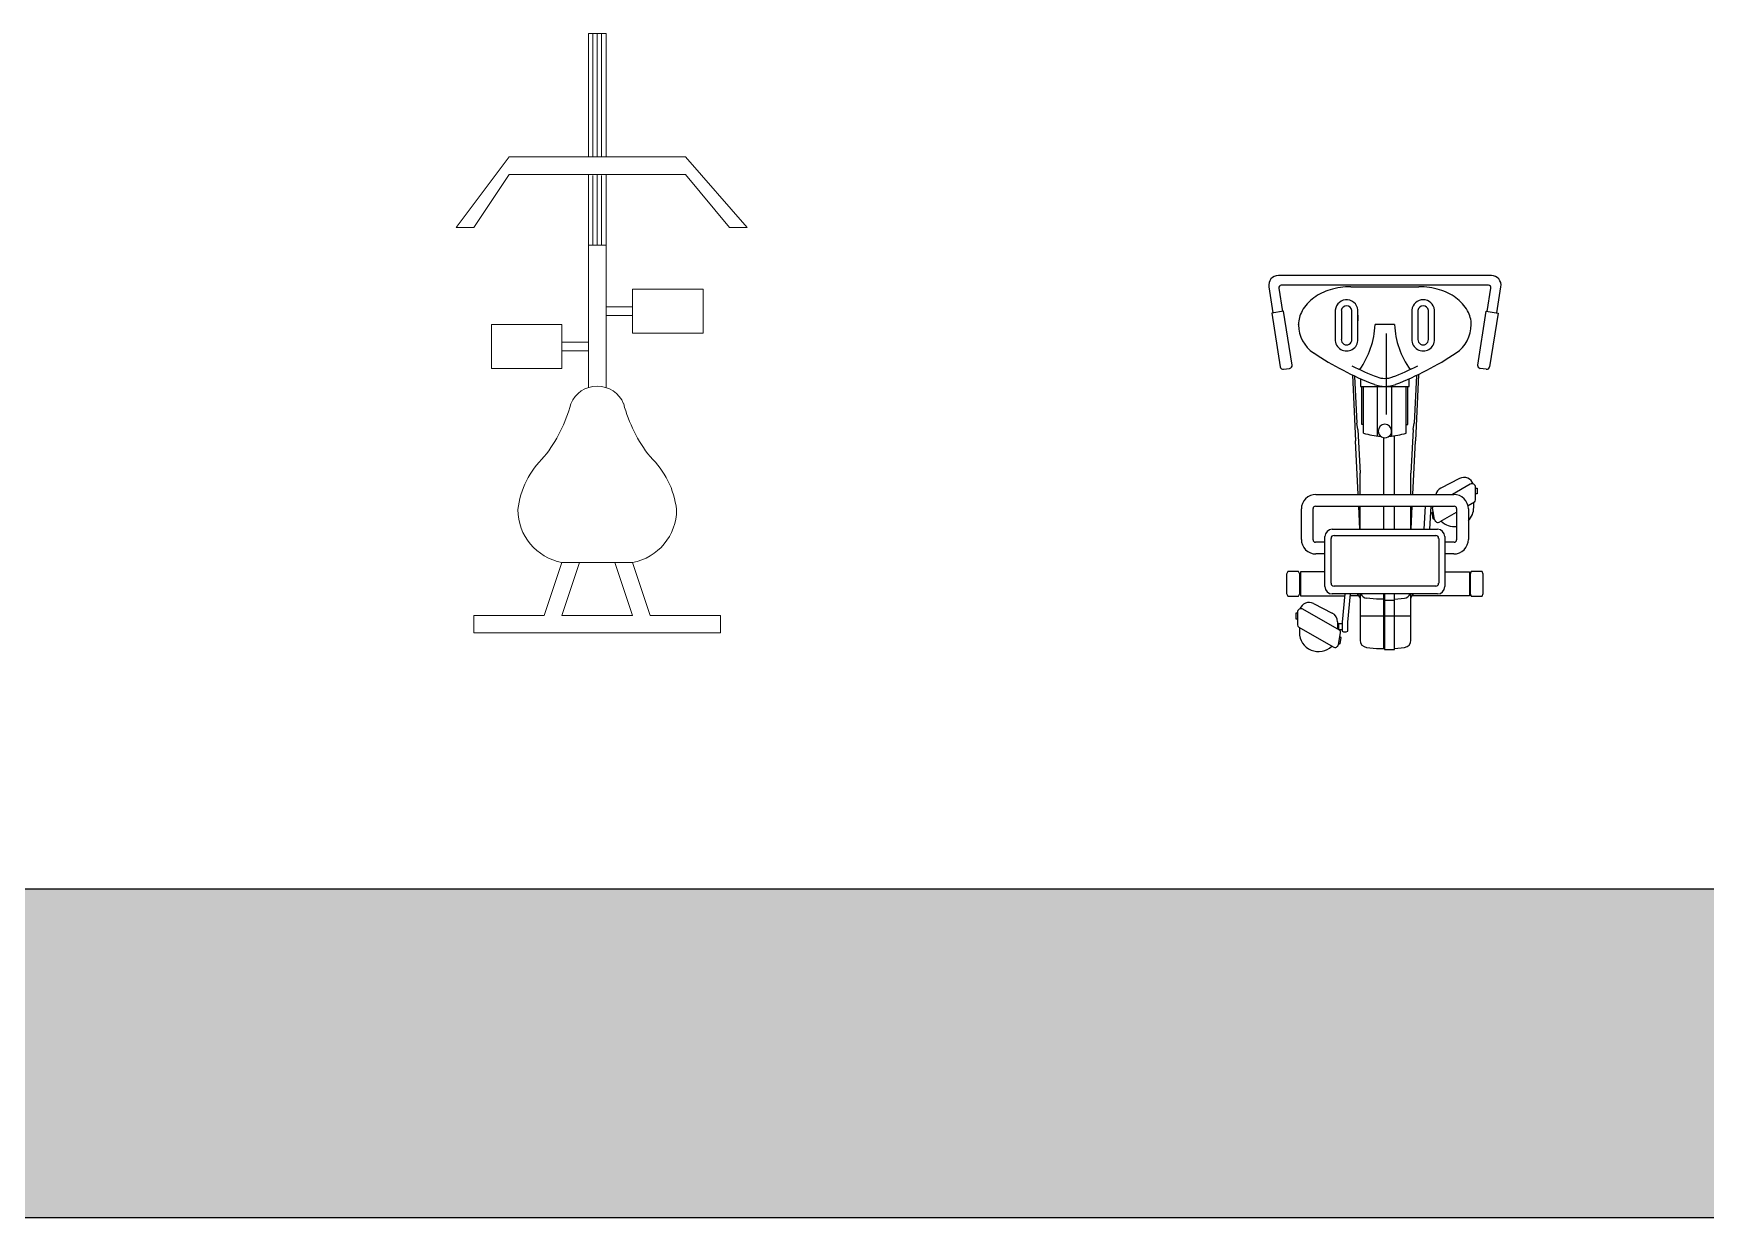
# Model space of a CAD drawing. Header units: millimetres. Extents: x 24547 to 62889, y 34568 to 56011.
# Drawn here: x 34764 to 38618, y 34568 to 37297 of the extents above; entities that cross this region are included whole.
import ezdxf

# ---------------------------------------------------------------- set-up
doc = ezdxf.new("R2010")
doc.units = ezdxf.units.MM
doc.layers.add('www.cad-blocks.net', color=7, linetype='Continuous')

# ---------------------------------------------------------------- blocks, each defined once
blk = doc.blocks.new('A$C60207D80')
at = {"linetype": 'Continuous', "lineweight": 9}
for p, q in [((381, 1371.6), (381, 1727.2)), ((381, 1727.2), (431.8, 1727.2)), ((393.7, 1727.2), (393.7, 1371.2)), ((406.4, 1371.6), (406.4, 1727.2)), ((419.1, 1727.2), (419.1, 1371.2)), ((431.8, 1727.2), (431.8, 1371.6)), ((152.4, 1371.6), (0, 1168.4)), ((381, 1371.6), (152.4, 1371.6)), ((660.4, 1371.6), (381, 1371.6)), ((838.2, 1168.4), (660.4, 1371.6)), ((50.8, 1168.4), (152.4, 1320.8)), ((152.4, 1320.8), (660.4, 1320.8)), ((381, 1117.6), (381, 1320.8)), ((393.7, 1317.7), (393.7, 1117.6)), ((406.4, 1117.6), (406.4, 1320.8)), ((419.1, 1317.7), (419.1, 1117.6)), ((431.8, 1320.8), (431.8, 1117.6)), ((660.4, 1320.8), (787.4, 1168.4)), ((0, 1168.4), (50.8, 1168.4)), ((787.4, 1168.4), (838.2, 1168.4)), ((381, 708), (381, 1117.6)), ((381, 1117.6), (431.8, 1117.6)), ((431.8, 1117.6), (431.8, 708)), ((508, 990.6), (711.2, 990.6)), ((508, 939.8), (508, 990.6)), ((711.2, 990.6), (711.2, 863.6)), ((431.8, 939.8), (508, 939.8)), ((508, 939.8), (508, 863.6)), ((101.6, 762), (101.6, 889)), ((304.8, 889), (101.6, 889)), ((304.8, 838.2), (304.8, 889)), ((431.8, 914.4), (508, 914.4)), ((304.8, 838.2), (381, 838.2)), ((304.8, 812.8), (304.8, 838.2)), ((508, 863.6), (711.2, 863.6)), ((304.8, 812.8), (304.8, 762)), ((381, 812.8), (304.8, 812.8)), ((304.8, 762), (101.6, 762)), ((304.8, 203.2), (254, 50.8)), ((304.8, 50.8), (355.6, 203.2)), ((304.8, 203.2), (508, 203.2)), ((457.2, 203.2), (508, 50.8)), ((508, 203.2), (558.8, 50.8)), ((50.8, 50.8), (50.8, 0)), ((177.8, 50.8), (50.8, 50.8)), ((254, 50.8), (177.8, 50.8)), ((508, 50.8), (304.8, 50.8)), ((762, 50.8), (558.8, 50.8)), ((762, 0), (762, 50.8)), ((50.8, 0), (762, 0))]:
    blk.add_line(p, q, dxfattribs=at)
for centre, radius, start, end in [((406.4, 628.6), 82.5, 22.6199, 157.3801), ((-72.1, 766.3), 416, 321.6175, 345.2525), ((884.9, 766.3), 416, 194.7476, 218.3825), ((427.7, 325.9), 251.6, 133.6443, 173.2256), ((385.1, 325.9), 251.6, 6.7745, 46.3556), ((332.7, 355.6), 154.9, 179.9906, 259.6205), ((480.1, 355.6), 154.9, 280.3795, 0.0094)]:
    blk.add_arc(centre, radius, start, end, dxfattribs=at)
blk = doc.blocks.new('A$C170C001D')
for p, q in [((0.9, 513.1), (0.9, 22.2)), ((23.4, 506.5), (23.4, 28.7)), ((87, 525.8), (26.8, 535.2)), ((83.5, 503.6), (29.8, 512.1)), ((83.1, 501), (87.4, 528.4)), ((207.1, 481.5), (83.1, 501)), ((87.4, 528.4), (211.4, 508.8)), ((217, 501.2), (214.8, 487.1)), ((481.8, 464.1), (505.2, 423.5)), ((518.1, 476.7), (489.1, 476.7)), ((491.2, 476.7), (491.2, 480.3)), ((491.2, 480.3), (503.8, 480.3)), ((503.8, 480.3), (503.8, 476.7)), ((523, 473.9), (531.5, 459.3)), ((535.4, 472.5), (523.8, 472.5)), ((689, 494.3), (683.1, 491.5)), ((683.1, 491.5), (683.1, 466.8)), ((683.1, 466.8), (689, 464)), ((684.1, 462.6), (738.7, 462.6)), ((684.1, 405.8), (684.1, 462.6)), ((733.8, 494.3), (689, 494.3)), ((689, 464), (733.8, 464)), ((739.6, 491.5), (733.8, 494.3)), ((733.8, 464), (739.6, 466.8)), ((738.7, 462.6), (738.7, 330.8)), ((739.6, 466.8), (739.6, 491.5)), ((468.6, 439.9), (490.8, 396.4)), ((505.2, 108.8), (505.2, 426.4)), ((532.4, 107.9), (532.4, 427.3)), ((538, 432.9), (609.9, 432.9)), ((538.9, 460), (609, 460)), ((547.1, 432.2), (568.8, 394.5)), ((615.5, 427.3), (615.5, 405.8)), ((642.6, 426.4), (642.6, 405.8)), ((585.8, 146.3), (585.8, 388.9)), ((602.6, 405.8), (717.9, 405.8)), ((606.7, 391.6), (710, 391.6)), ((734.8, 388.9), (734.8, 146.3)), ((147.8, 382), (80.5, 382)), ((148, 368), (81.3, 368)), ((585.8, 371), (532.4, 374)), ((585.8, 357.8), (532.4, 361)), ((563, 382.1), (536.1, 377.3)), ((547.9, 376), (560.5, 378.2)), ((600, 150.4), (600, 384.8)), ((716.7, 384.8), (716.7, 150.4)), ((26.7, 189.1), (26.7, 346.1)), ((80.5, 329.8), (147.8, 329.8)), ((81.3, 343.9), (148, 343.9)), ((228.8, 345.4), (382.1, 338.2)), ((231.2, 340.3), (341.5, 335.1)), ((257, 323.7), (238.8, 323.7)), ((257, 211.6), (257, 323.7)), ((344.3, 320.3), (257, 320.3)), ((364.1, 316.7), (257, 316.7)), ((355.8, 333.1), (341.5, 335.1)), ((344.3, 316.7), (344.3, 320.3)), ((355.8, 333.1), (456.7, 327.7)), ((505.2, 332.1), (382.1, 338.2)), ((505.2, 327.7), (456.7, 327.7)), ((585.8, 328.2), (532.4, 330.8)), ((585.8, 327.7), (532.4, 327.7)), ((742.5, 328.2), (734.8, 333.6)), ((841.2, 327.7), (734.8, 327.7)), ((740.9, 327.7), (734.8, 327.7)), ((746.9, 289.6), (744.4, 312.6)), ((785.7, 327.7), (785.7, 210.4)), ((860.4, 289.6), (857.9, 312.6)), ((114.1, 290), (114.1, 245.2)), ((134.4, 270.6), (321.3, 270.6)), ((370.6, 283.8), (257, 283.8)), ((505.2, 289.6), (370, 289.6)), ((585.8, 289.6), (532.4, 289.6)), ((585.8, 289.6), (532.4, 289.6)), ((863.1, 289.6), (734.8, 289.6)), ((749.6, 289.6), (749.6, 267.1)), ((863.1, 267.1), (863.1, 289.6)), ((370.5, 250.6), (257, 250.6)), ((505.2, 265.3), (374.6, 265.3)), ((585.8, 265.3), (532.4, 265.3)), ((734.8, 267.1), (863.1, 267.1)), ((860.4, 265.3), (734.8, 265.3)), ((746.9, 248.6), (744.4, 225.5)), ((746.9, 265.3), (746.9, 248.6)), ((857.9, 225.5), (860.4, 248.6)), ((860.4, 248.6), (860.4, 265.3)), ((147.8, 205.4), (80.5, 205.4)), ((92.6, 205.6), (105.6, 205.6)), ((230.2, 192.8), (382.1, 199.9)), ((232.6, 197.9), (341.5, 203)), ((238.8, 211.6), (257, 211.6)), ((364.1, 218.6), (257, 218.6)), ((344.3, 214.9), (257, 214.9)), ((355.8, 205.1), (341.5, 203)), ((344.3, 218.6), (344.3, 214.9)), ((355.8, 205.1), (456.7, 210.4)), ((505.2, 206), (382.1, 199.9)), ((505.2, 210.4), (456.7, 210.4)), ((585.8, 210.4), (532.4, 210.4)), ((585.8, 210), (532.4, 207.3)), ((585.8, 210.4), (545.7, 210.4)), ((734.8, 210.4), (841.2, 210.4)), ((740.9, 210.4), (734.8, 210.4)), ((742.5, 209.9), (734.8, 204.6)), ((738.7, 207.3), (738.7, 188)), ((148, 191.4), (81.3, 191.4)), ((81.3, 167.3), (148, 167.3)), ((799.7, 182), (734.8, 188.4)), ((734.8, 175.6), (799.7, 169)), ((738.7, 72.8), (738.7, 175.2)), ((818.4, 162.9), (769.9, 78.8)), ((798.8, 158.7), (816, 158.7)), ((820.8, 182), (799.7, 182)), ((799.7, 169), (820.8, 169)), ((801.1, 158.7), (803.6, 161.2)), ((803.6, 169), (803.6, 161.2)), ((817, 161.2), (803.6, 161.2)), ((817, 161.2), (817, 169)), ((817, 161.2), (817.3, 160.9)), ((851.1, 160.8), (824.2, 165.6)), ((848.6, 164.7), (836, 166.9)), ((80.5, 153.3), (147.8, 153.3)), ((717.9, 129.5), (602.6, 129.5)), ((710, 143.7), (606.7, 143.7)), ((615.5, 129.5), (615.5, 107.9)), ((642.6, 129.5), (642.6, 108.8)), ((684.1, 129.5), (684.1, 72.8)), ((756.7, 103), (778.9, 146.5)), ((811.1, 69), (856.9, 148.4)), ((609.9, 102.3), (538, 102.3)), ((207.1, 53.8), (83.1, 34.2)), ((114.4, 68.6), (113.8, 68.6)), ((217, 34.1), (214.8, 48.2)), ((609, 75.2), (538.9, 75.2)), ((689, 71.4), (683.1, 68.6)), ((683.1, 68.6), (683.1, 44)), ((683.1, 44), (689, 41.2)), ((684.1, 72.8), (738.7, 72.8)), ((733.8, 71.4), (689, 71.4)), ((689, 41.2), (733.8, 41.2)), ((739.6, 68.6), (733.8, 71.4)), ((733.8, 41.2), (739.6, 44)), ((739.6, 44), (739.6, 68.6)), ((777.1, 66.2), (806.2, 66.2)), ((779.3, 66.2), (779.3, 62.6)), ((779.3, 62.6), (791.9, 62.6)), ((791.9, 62.6), (791.9, 66.2)), ((811.9, 70.5), (823.5, 70.5)), ((26.8, 0), (87, 9.5)), ((29.8, 23.2), (83.5, 31.6)), ((83.1, 34.2), (87.4, 6.9)), ((87.4, 6.9), (211.4, 26.4))]:
    blk.add_line(p, q)
for centre, radius, start, end in [((23.4, 513.1), 22.4, 81.0514, 180.0041), ((29, 506.5), 5.61, 81.0408, 180.0206), ((210.4, 502.2), 6.73, 351.0585, 81.0503), ((114.1, 402.3), 64.4, 90.0061, 119.7139), ((114.1, 388.2), 78.5, 33.734, 90.0038), ((208.2, 488.1), 6.73, 261.0472, 351.0543), ((488.6, 450.1), 22.4, 109.3796, 207.0007), ((489.1, 468.3), 8.4, 89.9994, 210), ((518.1, 471.1), 5.6, 30.0001, 89.9999), ((535.4, 428.3), 44.1, 45.9423, 89.9997), ((153.8, 357.6), 125.5, 144.036, 163.275), ((129.6, 375.2), 95.5, 119.7275, 144.0251), ((-411.4, 36.4), 710.8, 21.1265, 33.795), ((538.9, 426.4), 33.6, 89.999, 180.0019), ((538, 427.3), 5.61, 90.0259, 179.9791), ((535.4, 428.3), 44.1, 315.8265, 5.9528), ((609, 426.4), 33.6, 359.9981, 90.001), ((609.9, 427.3), 5.61, 0.0209, 89.9741), ((192.2, 346.1), 165.5, 163.2701, 180.0026), ((510.7, 406.6), 22.4, 207.0018, 255.7066), ((561.5, 390.3), 8.4, 280.0019, 29.9988), ((602.6, 388.9), 16.8, 90.0026, 179.9934), ((606.7, 384.8), 6.73, 89.9995, 180.0012), ((710, 384.8), 6.73, 359.9988, 90.0005), ((717.9, 388.9), 16.8, 0.0066, 89.9974), ((83, 355.9), 26.2, 95.6233, 264.3767), ((83, 355.9), 12.2, 98.2509, 261.7491), ((148.6, 355.9), 26.1, 268.1011, 91.8989), ((148.6, 355.9), 12.1, 267.2069, 92.7931), ((535.2, 382.9), 5.6, 239.8168, 279.9972), ((547.6, 377.7), 1.68, 100.0009, 279.9972), ((560.2, 379.9), 1.68, 280.0009, 99.9972), ((105.3, 483.7), 193.9, 272.6037, 305.3947), ((-417.4, 33.2), 699.1, 21.1289, 26.3293), ((201.3, 267.6), 170.1, 3.3734, 16.7733), ((727.7, 310.9), 16.8, 6.0001, 65.2435), ((744.1, 330.5), 2.8, 235.2914, 269.9943), ((841.2, 310.9), 16.8, 5.9944, 90.0052), ((189.2, 267.6), 48.8, 359.9992, 21.7666), ((189.3, 267.6), 67.2, 359.9896, 21.7811), ((359.3, 267.6), 15.5, 90, 270), ((359.3, 267.6), 15.5, 270, 90), ((105.3, 51.5), 193.9, 54.6053, 87.3963), ((-411.4, 498.9), 710.8, 326.205, 338.8735), ((-417.4, 502), 699.1, 333.6602, 338.8713), ((189.2, 267.6), 48.8, 338.2334, 0.0008), ((189.3, 267.6), 67.2, 338.2189, 0.0104), ((201.3, 267.6), 170.1, 343.2267, 356.6266), ((83, 179.3), 26.2, 84.3773, 264.3772), ((148.6, 179.3), 26.1, 268.1011, 91.8989), ((727.7, 227.3), 16.8, 294.756, 354.0008), ((744.1, 207.6), 2.8, 90.0057, 124.7086), ((841.2, 227.3), 16.8, 269.995, 354.0056), ((192.2, 189.1), 165.5, 179.9974, 196.7299), ((83, 179.3), 12.2, 98.2509, 261.7491), ((148.6, 179.3), 12.1, 267.2069, 92.7931), ((798.8, 136.3), 22.4, 90.0007, 152.9978), ((823.2, 160.1), 5.6, 79.9869, 150.0103), ((806.4, 175.5), 15.8, 335.7899, 24.2101), ((835.7, 165.2), 1.68, 80.0028, 259.9991), ((848.3, 163), 1.68, 260.0028, 79.9991), ((849.6, 152.6), 8.4, 330.0007, 79.9989), ((0, 142.7), 16.6, 269.9754, 273.1868), ((153.8, 177.6), 125.5, 196.725, 215.964), ((602.6, 146.3), 16.8, 180.0066, 269.9974), ((606.7, 150.4), 6.73, 179.9988, 270.0005), ((710, 150.4), 6.73, 269.9995, 0.0012), ((717.9, 146.3), 16.8, 270.0026, 359.9934), ((823.5, 114.6), 44.1, 269.9994, 44.1734), ((129.6, 160), 95.5, 215.9749, 240.2725), ((114.1, 147.1), 78.5, 270.2461, 326.2603), ((538.9, 108.8), 33.6, 179.9981, 270.001), ((538, 107.9), 5.61, 180.0209, 269.9741), ((609, 108.8), 33.6, 269.999, 0.0019), ((609.9, 107.9), 5.61, 270.0259, 359.9791), ((776.7, 92.9), 22.4, 152.9997, 250.6198), ((777.1, 74.6), 8.4, 150.002, 269.9987), ((114.1, 132.9), 64.3, 240.2649, 269.7426), ((208.2, 47.1), 6.73, 8.9457, 98.9528), ((806.2, 71.8), 5.6, 269.9903, 330.01), ((23.4, 22.2), 22.4, 179.9959, 278.9486), ((29, 28.7), 5.61, 179.9794, 278.9592), ((210.4, 33), 6.73, 278.9497, 8.9415)]:
    blk.add_arc(centre, radius, start, end)
blk = doc.blocks.new('FORMAT')
at = {"layer": 'www.cad-blocks.net', "true_color": 0x546d8e}
h = blk.add_hatch(color=155, dxfattribs=at)
h.set_gradient(color1=(68, 68, 68), color2=(84, 109, 142), tint=1)
h.paths.add_polyline_path([(28248.9, 35325.8), (28248.9, 34567.8), (62888.5, 34567.8), (62888.5, 35325.8)])
at = {"layer": 'www.cad-blocks.net', "color": 155, "true_color": 0x546d8e}
for p, q in [((28248.9, 35325.8), (62888.5, 35325.8)), ((28248.9, 35325.8), (62888.5, 35325.8)), ((28248.9, 34567.8), (62888.5, 34567.8))]:
    blk.add_line(p, q, dxfattribs=at)

msp = doc.modelspace()

# ---------------------------------------------------------------- block references
msp.add_blockref('FORMAT', (0, 0))
at = {"xscale": 0.8, "yscale": 0.8, "zscale": 0.8}
msp.add_blockref('A$C60207D80', (35738.2, 35915.1), dxfattribs=at)
at = {"rotation": 270}
msp.add_blockref('A$C170C001D', (37610.9, 36739.8), dxfattribs=at)

doc.saveas('drawing.dxf')
